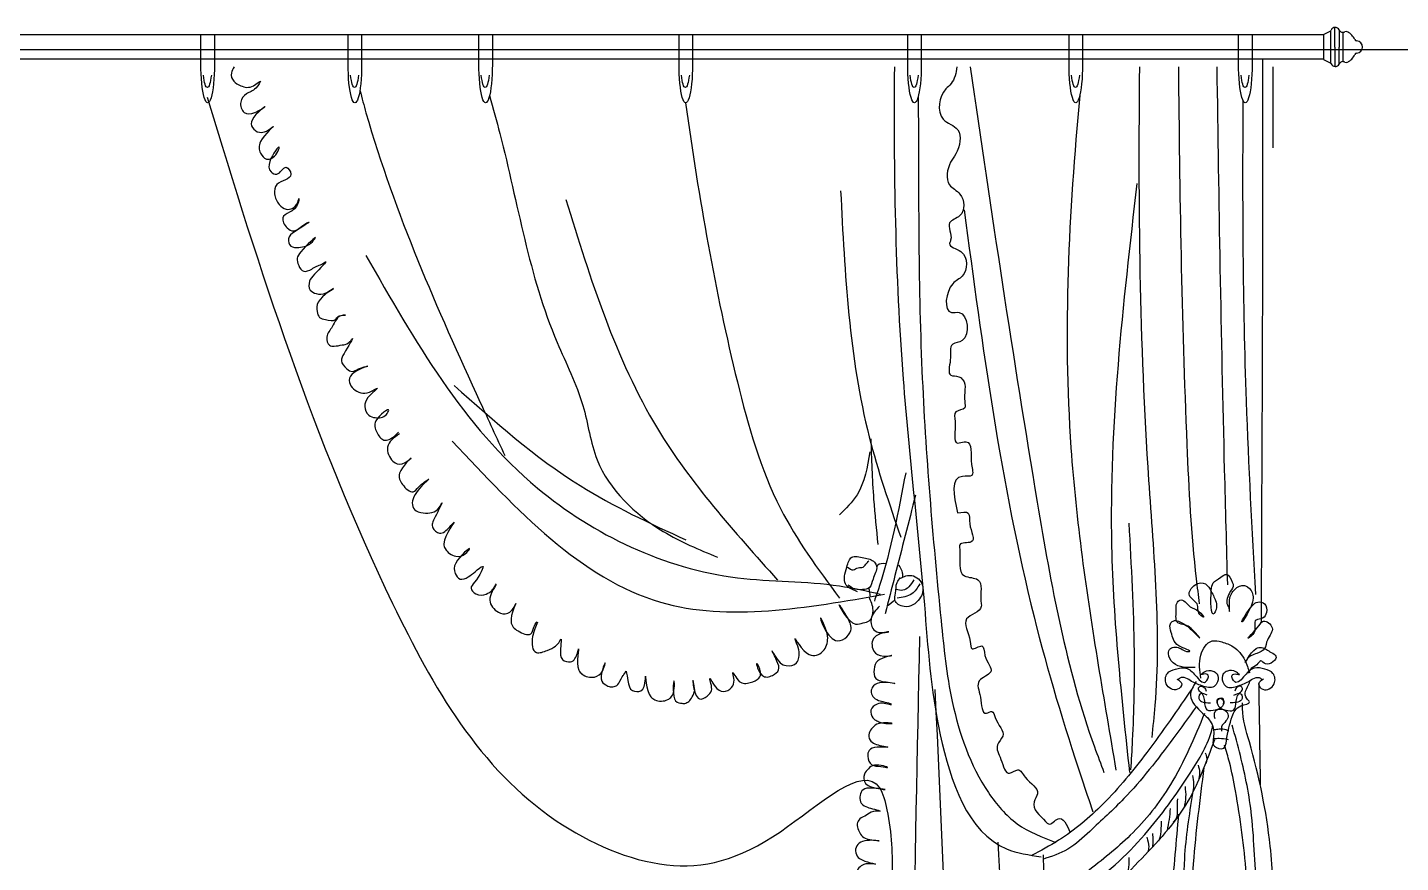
# Model space of a CAD drawing. Header units: inches. Extents: x 8.9 to 51.4, y 16 to 40.8.
# Drawn here: x 44.807 to 46.959, y 23.044 to 24.352 of the extents above; entities that cross this region are included whole.
import ezdxf

# ---------------------------------------------------------------- set-up
doc = ezdxf.new("R2010")
doc.units = ezdxf.units.IN
doc.header["$MEASUREMENT"] = 0
doc.layers.add('02', color=2, linetype='Continuous')
doc.layers.add('4', color=4, linetype='Continuous')

msp = doc.modelspace()

# ---------------------------------------------------------------- linework, layer by layer
at = {"layer": '02'}
for p, q in [((43.0038, 24.3413), (46.8378, 24.3413)), ((45.0785, 24.2934), (45.0785, 24.3413)), ((45.0997, 24.3413), (45.0997, 24.2944)), ((45.3092, 24.2934), (45.3092, 24.3413)), ((45.3304, 24.3413), (45.3304, 24.2944)), ((45.5141, 24.2934), (45.5141, 24.3413)), ((45.5353, 24.3413), (45.5353, 24.2944)), ((45.8278, 24.2934), (45.8278, 24.3413)), ((45.849, 24.3413), (45.849, 24.2944)), ((46.1863, 24.2934), (46.1863, 24.3413)), ((46.2075, 24.3413), (46.2075, 24.2944)), ((46.4391, 24.2934), (46.4391, 24.3413)), ((46.4603, 24.3413), (46.4603, 24.2944)), ((46.7048, 24.2934), (46.7048, 24.3413)), ((46.726, 24.3413), (46.726, 24.2944)), ((46.8378, 24.3413), (46.8483, 24.3465)), ((46.8378, 24.3413), (46.8378, 24.3028)), ((46.8497, 24.3472), (46.8497, 24.3479)), ((46.8497, 24.2965), (46.8497, 24.3472)), ((46.8555, 24.3218), (46.8555, 24.3524)), ((46.8624, 24.3487), (46.8624, 24.3218)), ((46.8682, 24.3448), (46.8682, 24.2989)), ((46.8555, 24.3218), (46.8555, 24.2913)), ((46.8624, 24.295), (46.8624, 24.3218)), ((46.8378, 24.3028), (43.0038, 24.3028)), ((46.8378, 24.3024), (46.8483, 24.2972)), ((46.7585, 24.2907), (46.7585, 24.164)), ((46.8497, 24.2965), (46.8497, 24.2957))]:
    msp.add_line(p, q, dxfattribs=at)
for centre, radius, start, end in [((46.8466, 24.3499), 0.0038, 296.5618, 336.4057), ((46.8563, 24.3457), 0.00679, 26.8494, 156.4057), ((46.8682, 24.3511), 0.00629, 202.0117, 301.8461), ((46.8735, 24.3425), 0.0038, 61.6313, 121.8461), ((46.8624, 24.3218), 0.0273, 25.5244, 61.6313), ((46.8904, 24.3352), 0.0038, 205.5244, 266.7197), ((46.8897, 24.3218), 0.00962, 273.2738, 86.7197), ((46.8682, 24.2926), 0.00629, 58.1474, 157.9818), ((46.8735, 24.3012), 0.0038, 238.1474, 298.3623), ((46.8624, 24.3218), 0.0273, 298.3623, 334.4691), ((46.8904, 24.3084), 0.0038, 93.2738, 154.4691), ((46.8466, 24.2938), 0.0038, 23.5878, 63.4317), ((46.8563, 24.298), 0.00679, 203.5878, 333.1441)]:
    msp.add_arc(centre, radius, start, end, dxfattribs=at)
at = {"layer": '02', "extrusion": (0, 0, -1)}
for centre, major_axis, ratio, start_param, end_param in [((45.0891, 24.2944), (0, 0.0601), 0.176397, 1.570796, 4.728041), ((45.0886, 24.2998), (0, 0.0415), 0.176643, 2.136708, 4.146478), ((45.3198, 24.2944), (0, 0.0601), 0.176397, 1.570796, 4.728041), ((45.3193, 24.2998), (0, 0.0415), 0.176643, 2.136708, 4.146478), ((45.5247, 24.2944), (0, 0.0601), 0.176397, 1.570796, 4.728041), ((45.5241, 24.2998), (0, 0.0415), 0.176643, 2.136708, 4.146478), ((45.8384, 24.2944), (0, 0.0601), 0.176397, 1.570796, 4.728041), ((45.8378, 24.2998), (0, 0.0415), 0.176643, 2.136708, 4.146478), ((46.1969, 24.2944), (0, 0.0601), 0.176397, 1.570796, 4.728041), ((46.1963, 24.2998), (0, 0.0415), 0.176643, 2.136708, 4.146478), ((46.4497, 24.2944), (0, 0.0601), 0.176397, 1.570796, 4.728041), ((46.4492, 24.2998), (0, 0.0415), 0.176643, 2.136708, 4.146478), ((46.7154, 24.2944), (0, 0.0601), 0.176397, 1.570796, 4.728041), ((46.7149, 24.2998), (0, 0.0415), 0.176643, 2.136708, 4.146478)]:
    msp.add_ellipse(centre, major_axis=major_axis, ratio=ratio, start_param=start_param, end_param=end_param, dxfattribs=at)
at = {"layer": '02'}
for points, knots in [([(46.7426, 24.3028), (46.7426, 24.2014), (46.7424, 23.9113), (46.741, 23.6213), (46.7401, 23.4207)], [2.086117, 2.086117, 2.086117, 2.086117, 4.015385, 8.348551, 8.348551, 8.348551, 8.348551]), ([(45.1308, 24.2907), (45.1286, 24.2875), (45.1241, 24.2788), (45.1288, 24.2675), (45.1429, 24.2595), (45.1576, 24.256), (45.1766, 24.2743), (45.1632, 24.2531), (45.1501, 24.2506), (45.1376, 24.2361), (45.1442, 24.2156), (45.163, 24.2172), (45.191, 24.2363), (45.1568, 24.2137), (45.157, 24.1944), (45.1695, 24.1867), (45.1813, 24.1889), (45.2025, 24.2059), (45.1675, 24.1767), (45.1694, 24.1569), (45.182, 24.1417), (45.1968, 24.1509), (45.2051, 24.1741), (45.1836, 24.1443), (45.1846, 24.127), (45.2011, 24.1182), (45.2102, 24.1416), (45.2271, 24.1139), (45.1952, 24.1126), (45.1924, 24.09), (45.1989, 24.0757), (45.214, 24.064), (45.2289, 24.0707), (45.2328, 24.0878), (45.2292, 24.0617), (45.2, 24.0629), (45.2108, 24.0381), (45.2272, 24.0306), (45.2356, 24.042), (45.2564, 24.0516), (45.2266, 24.0334), (45.2138, 24.024), (45.2177, 24.0072), (45.2317, 24.0074), (45.2425, 24.0093), (45.2513, 24.0138), (45.2658, 24.0323), (45.2373, 24.0051), (45.2279, 23.9913), (45.231, 23.9792), (45.239, 23.9672), (45.2514, 23.9731), (45.2597, 23.9787), (45.267, 23.9808), (45.2815, 23.9909), (45.257, 23.9667), (45.2475, 23.9562), (45.2472, 23.9403), (45.2607, 23.9338), (45.2731, 23.9341), (45.2976, 23.9512), (45.259, 23.9268), (45.2598, 23.9093), (45.2632, 23.8967), (45.2754, 23.8945), (45.2894, 23.8908), (45.2931, 23.9025), (45.3094, 23.9013), (45.2917, 23.9021), (45.287, 23.8838), (45.2735, 23.8705), (45.2772, 23.8537), (45.2893, 23.8526), (45.2989, 23.8551), (45.3094, 23.8561), (45.322, 23.8733), (45.3041, 23.8441), (45.296, 23.8296), (45.3051, 23.8183), (45.3163, 23.8111), (45.3256, 23.819), (45.3527, 23.8246), (45.3137, 23.8147), (45.3095, 23.7963), (45.3172, 23.7852), (45.3292, 23.7786), (45.3418, 23.7794), (45.3639, 23.7933), (45.3384, 23.7736), (45.3335, 23.7591), (45.3391, 23.744), (45.354, 23.7398), (45.367, 23.7411), (45.3784, 23.7607), (45.3468, 23.7374), (45.353, 23.719), (45.3642, 23.7011), (45.3803, 23.7099), (45.3861, 23.7163), (45.388, 23.7184)], [4.925588, 4.925588, 4.925588, 4.925588, 4.982347, 5.077959, 5.172709, 5.317278, 5.412028, 5.50675, 5.630711, 5.743711, 5.868307, 5.98659, 6.121877, 6.32625, 6.418178, 6.512928, 6.59287, 6.68762, 6.911331, 7.042657, 7.135554, 7.270841, 7.341569, 7.531014, 7.649936, 7.720703, 7.852093, 7.946816, 8.143901, 8.252199, 8.381557, 8.476307, 8.629544, 8.671076, 8.726394, 8.962434, 9.086374, 9.166556, 9.308959, 9.363571, 9.550974, 9.660471, 9.74542, 9.836451, 9.919484, 9.985116, 10.060152, 10.284685, 10.368466, 10.45144, 10.537957, 10.630788, 10.696421, 10.758423, 10.805891, 10.99041, 11.089748, 11.18772, 11.264517, 11.378799, 11.473735, 11.704242, 11.808908, 11.881362, 11.950923, 12.064915, 12.122468, 12.196198, 12.223286, 12.401933, 12.533482, 12.630629, 12.682878, 12.774459, 12.84786, 12.912062, 13.100066, 13.18756, 13.298341, 13.367071, 13.445102, 13.552079, 13.753596, 13.847997, 13.933312, 14.026453, 14.126394, 14.227541, 14.381037, 14.486873, 14.596135, 14.673437, 14.805174, 14.857905, 15.044383, 15.171286, 15.292967, 15.418982, 15.482939, 15.482939, 15.482939, 15.482939]), ([(46.1654, 24.2907), (46.164, 24.1281), (46.1683, 23.8468), (46.2111, 23.4937), (46.2258, 23.2511), (46.2875, 23.0691), (46.3766, 23.0557), (46.3954, 23.0529)], [2939.242907, 2939.242907, 2939.242907, 2939.242907, 7773.046727, 11284.137095, 13314.332295, 15360.252589, 15909.32511, 15909.32511, 15909.32511, 15909.32511]), ([(46.2631, 24.2907), (46.263, 24.2817), (46.2574, 24.2651), (46.2364, 24.2505), (46.229, 24.2063), (46.2746, 24.1955), (46.2665, 24.1589), (46.2489, 24.1374), (46.2439, 24.1054), (46.2747, 24.0927), (46.2775, 24.0562), (46.2426, 24.0482), (46.2578, 24.0262), (46.2483, 24.0084), (46.283, 24.0036), (46.2795, 23.9622), (46.2474, 23.9513), (46.2408, 23.9001), (46.2801, 23.9117), (46.2858, 23.8591), (46.2497, 23.8583), (46.2561, 23.8324), (46.2465, 23.8046), (46.2654, 23.8071), (46.2805, 23.7946), (46.2726, 23.7758), (46.2786, 23.7529), (46.2568, 23.7532), (46.264, 23.7288), (46.2547, 23.6959), (46.2722, 23.7032), (46.2889, 23.7033), (46.2822, 23.6753), (46.2918, 23.6471), (46.2508, 23.6539), (46.2583, 23.6194), (46.2644, 23.5918)], [2.676291, 2.676291, 2.676291, 2.676291, 2.836146, 2.920329, 3.263767, 3.466201, 3.739429, 3.848873, 4.104306, 4.260415, 4.503985, 4.645637, 4.843154, 4.879835, 5.037672, 5.314994, 5.453091, 5.776768, 5.863063, 6.181272, 6.297438, 6.478369, 6.64814, 6.74028, 6.796867, 7.045193, 7.113909, 7.222544, 7.333143, 7.577646, 7.649486, 7.667139, 7.930713, 8.054607, 8.157448, 8.573558, 8.573558, 8.573558, 8.573558]), ([(46.2842, 24.2907), (46.3173, 24.0635), (46.3703, 23.7065), (46.4369, 23.3343), (46.4889, 23.1984), (46.4939, 23.1852)], [0.979172, 0.979172, 0.979172, 0.979172, 5.94614, 8.780512, 9.086777, 9.086777, 9.086777, 9.086777]), ([(46.5494, 24.2907), (46.5473, 24.0751), (46.5502, 23.7414), (46.5851, 23.3904), (46.5705, 23.2565), (46.5687, 23.2399)], [2.079695, 2.079695, 2.079695, 2.079695, 6.738728, 9.28454, 9.644754, 9.644754, 9.644754, 9.644754]), ([(46.6106, 24.2907), (46.6122, 24.0934), (46.6166, 23.8258), (46.631, 23.5452), (46.6416, 23.4625), (46.6433, 23.4495)], [2940.696931, 2940.696931, 2940.696931, 2940.696931, 8797.111194, 10880.326013, 11269.973114, 11269.973114, 11269.973114, 11269.973114]), ([(46.6707, 24.2907), (46.6737, 24.0803), (46.6781, 23.8097), (46.6857, 23.5391), (46.6873, 23.4788)], [1.541985, 1.541985, 1.541985, 1.541985, 6.085403, 7.387185, 7.387185, 7.387185, 7.387185]), ([(45.0885, 24.2431), (45.1707, 23.9705), (45.2986, 23.5713), (45.5465, 23.1351), (45.8117, 23.0202), (45.9707, 23.0597), (46.1315, 23.2148), (46.1608, 23.1008), (46.1649, 22.9985), (46.1073, 22.5499), (46.0888, 22.1286), (46.0643, 21.7631), (46.0632, 21.7472)], [0.43968, 0.43968, 0.43968, 0.43968, 6.467487, 9.535242, 10.873859, 12.211254, 13.435318, 13.697187, 14.459864, 15.74564, 23.312215, 23.65594, 23.65594, 23.65594, 23.65594]), ([(45.3277, 24.254), (45.3308, 24.2414), (45.3787, 24.0692), (45.4606, 23.8851), (45.5418, 23.7096), (45.5547, 23.6819)], [4890.440153, 4890.440153, 4890.440153, 4890.440153, 5229.41462, 10055.169563, 10960.501509, 10960.501509, 10960.501509, 10960.501509]), ([(45.531, 24.246), (45.5366, 24.2248), (45.5724, 24.0965), (45.5978, 23.9273), (45.681, 23.768), (45.6949, 23.6504), (45.7835, 23.5656), (45.8592, 23.5344), (45.8881, 23.5225)], [3645.263455, 3645.263455, 3645.263455, 3645.263455, 4237.45891, 7595.130461, 8649.632385, 9521.179416, 11028.586159, 11961.748953, 11961.748953, 11961.748953, 11961.748953]), ([(45.8382, 24.2343), (45.8592, 24.0826), (45.8963, 23.8705), (45.9705, 23.6058), (46.0457, 23.5037), (46.0792, 23.4582)], [2.22372, 2.22372, 2.22372, 2.22372, 5.362848, 6.870635, 8.080859, 8.080859, 8.080859, 8.080859]), ([(46.2028, 24.2447), (46.2034, 24.1012), (46.2017, 23.8269), (46.2292, 23.5109), (46.2524, 23.2873), (46.2914, 23.1752), (46.3549, 23.0997), (46.3972, 23.0835), (46.4185, 23.0753)], [2.415857, 2.415857, 2.415857, 2.415857, 5.513522, 8.336301, 9.259926, 10.365633, 10.843941, 11.328965, 11.328965, 11.328965, 11.328965]), ([(46.456, 24.2459), (46.4386, 24.0615), (46.4235, 23.7632), (46.4745, 23.4109), (46.5033, 23.2434), (46.5127, 23.1885)], [2.300876, 2.300876, 2.300876, 2.300876, 6.285948, 8.753836, 9.957509, 9.957509, 9.957509, 9.957509]), ([(46.7117, 24.2382), (46.7105, 24.0755), (46.7118, 23.8202), (46.7258, 23.5651), (46.7313, 23.4641)], [2.50693, 2.50693, 2.50693, 2.50693, 5.838294, 8.021416, 8.021416, 8.021416, 8.021416]), ([(46.5455, 24.1082), (46.5236, 23.9187), (46.488, 23.6109), (46.5211, 23.3034), (46.5338, 23.1852)], [0, 0, 0, 0, 4.101324, 6.661576, 6.661576, 6.661576, 6.661576]), ([(45.6502, 24.0831), (45.6891, 23.9582), (45.7584, 23.7354), (45.914, 23.5626), (45.9823, 23.4866)], [0, 0, 0, 0, 2.781689, 4.965285, 4.965285, 4.965285, 4.965285]), ([(46.0811, 24.0965), (46.0877, 23.9662), (46.097, 23.7806), (46.1574, 23.6058), (46.1753, 23.5538)], [0, 0, 0, 0, 2.79488, 3.979274, 3.979274, 3.979274, 3.979274]), ([(46.2747, 24.0666), (46.3033, 23.8524), (46.3437, 23.5505), (46.4363, 23.2414), (46.4707, 23.1406), (46.4766, 23.1234)], [0, 0, 0, 0, 4.655183, 6.560679, 6.954668, 6.954668, 6.954668, 6.954668]), ([(45.3372, 23.9951), (45.4134, 23.8615), (45.5475, 23.6265), (45.8571, 23.4798), (46.0484, 23.486), (46.1219, 23.4694), (46.1432, 23.4646)], [0, 0, 0, 0, 3.258415, 5.731218, 6.885988, 7.355532, 7.355532, 7.355532, 7.355532]), ([(45.4752, 23.7915), (45.5384, 23.7352), (45.6485, 23.6372), (45.7819, 23.5756), (45.8387, 23.5494)], [0, 0, 0, 0, 1.815763, 3.159236, 3.159236, 3.159236, 3.159236]), ([(45.3897, 23.7159), (45.3811, 23.7097), (45.3654, 23.6984), (45.3757, 23.6726), (45.3939, 23.6646), (45.4188, 23.6877), (45.3834, 23.6559), (45.3931, 23.6362), (45.4097, 23.6194), (45.4206, 23.6349), (45.448, 23.6533), (45.4087, 23.6234), (45.4083, 23.596), (45.4302, 23.5902), (45.4483, 23.5916), (45.4602, 23.6152), (45.4451, 23.5846), (45.4379, 23.5696), (45.4545, 23.5556), (45.4658, 23.5666), (45.4838, 23.5876), (45.4555, 23.5518), (45.4621, 23.5317), (45.4762, 23.5216), (45.4914, 23.5247), (45.507, 23.5442), (45.4746, 23.5163), (45.4747, 23.4986), (45.4841, 23.4848), (45.4985, 23.4916), (45.5073, 23.4986), (45.528, 23.5167), (45.5114, 23.4864), (45.4986, 23.4739), (45.5108, 23.462), (45.5243, 23.4628), (45.5345, 23.4694), (45.5408, 23.479), (45.5383, 23.4772), (45.5419, 23.4805)], [0, 0, 0, 0, 278.356197, 511.266998, 661.325972, 824.10806, 1117.505774, 1297.548941, 1498.494866, 1613.590479, 1809.597863, 2145.133708, 2398.482665, 2571.125997, 2855.432705, 2928.208936, 3165.416399, 3337.980789, 3466.618464, 3653.998246, 3746.783712, 4112.451938, 4189.613237, 4390.559241, 4544.999818, 4637.78514, 4937.902887, 5100.585725, 5215.628712, 5344.329194, 5482.929118, 5621.529203, 5895.031828, 6004.196175, 6119.239071, 6282.02116, 6388.145536, 6460.921768, 6582.058019, 6582.058019, 6582.058019, 6582.058019]), ([(45.4724, 23.7043), (45.5735, 23.5961), (45.7606, 23.3959), (46.0273, 23.4427), (46.1499, 23.4642)], [0, 0, 0, 0, 2.969861, 5.498452, 5.498452, 5.498452, 5.498452]), ([(46.1284, 23.708), (46.1295, 23.6763), (46.1313, 23.621), (46.137, 23.5659), (46.1395, 23.5424)], [0, 0, 0, 0, 0.684051, 1.194794, 1.194794, 1.194794, 1.194794]), ([(46.1267, 23.6876), (46.1229, 23.6637), (46.1167, 23.6253), (46.0894, 23.5986), (46.0792, 23.5886)], [0, 0, 0, 0, 0.5051227, 0.8082245, 0.8082245, 0.8082245, 0.8082245]), ([(46.1831, 23.6547), (46.1717, 23.5947), (46.1588, 23.5267), (46.1366, 23.4613), (46.134, 23.4537)], [0, 0, 0, 0, 1.315454, 1.490095, 1.490095, 1.490095, 1.490095]), ([(46.1985, 23.6194), (46.1877, 23.5774), (46.1719, 23.5155), (46.156, 23.4537), (46.1509, 23.4337)], [0, 0, 0, 0, 0.934916, 1.379604, 1.379604, 1.379604, 1.379604]), ([(46.2644, 23.5918), (46.2714, 23.5929), (46.2854, 23.5952), (46.2803, 23.5703), (46.2983, 23.5409), (46.2657, 23.547), (46.2704, 23.5217), (46.2612, 23.4889), (46.3071, 23.4916), (46.2987, 23.4619), (46.3043, 23.4374), (46.2645, 23.4277), (46.2856, 23.4016), (46.2844, 23.3726), (46.3066, 23.3903), (46.3049, 23.3617), (46.3273, 23.342), (46.2899, 23.3299), (46.3027, 23.3056), (46.3016, 23.2711), (46.3202, 23.2838), (46.3243, 23.2615), (46.3434, 23.2466), (46.3214, 23.2261), (46.3338, 23.2072), (46.3404, 23.1756), (46.3609, 23.1947), (46.3719, 23.1703), (46.3972, 23.1582), (46.3765, 23.1316), (46.3951, 23.1161), (46.4095, 23.1004), (46.4266, 23.1229), (46.4355, 23.1035), (46.441, 23.0912)], [0, 0, 0, 0, 0.121703, 0.241484, 0.447118, 0.580668, 0.62922, 0.936103, 1.093306, 1.339606, 1.395971, 1.614044, 1.870088, 1.956287, 2.070281, 2.182963, 2.378317, 2.543623, 2.728291, 2.921781, 2.984801, 3.061002, 3.288471, 3.402846, 3.57092, 3.755971, 3.855605, 3.975051, 4.206415, 4.308287, 4.565647, 4.606051, 4.728144, 4.933513, 4.933513, 4.933513, 4.933513]), ([(46.5328, 23.5759), (46.5365, 23.5087), (46.5428, 23.3953), (46.5404, 23.2662), (46.5365, 23.2045), (46.5355, 23.1891)], [0, 0, 0, 0, 1.452148, 2.452322, 2.786227, 2.786227, 2.786227, 2.786227]), ([(46.1075, 23.4682), (46.0996, 23.4715), (46.0824, 23.4787), (46.09, 23.5034), (46.0964, 23.5271), (46.1175, 23.5207), (46.1327, 23.5187), (46.1403, 23.5036), (46.1311, 23.491), (46.1291, 23.4734), (46.1136, 23.4709), (46.1011, 23.4713), (46.0952, 23.4772), (46.0931, 23.4793)], [0, 0, 0, 0, 0.161373, 0.353204, 0.477901, 0.613649, 0.742418, 0.795859, 0.944672, 1.048233, 1.131452, 1.244183, 1.306422, 1.306422, 1.306422, 1.306422]), ([(46.092, 23.5069), (46.095, 23.5046), (46.1005, 23.5001), (46.1081, 23.5072), (46.1165, 23.5054), (46.121, 23.5117), (46.1238, 23.5151), (46.1252, 23.5169)], [0, 0, 0, 0, 0.0712876, 0.131989, 0.1883547, 0.2334306, 0.2844489, 0.2844489, 0.2844489, 0.2844489]), ([(46.1521, 23.5122), (46.1471, 23.5124), (46.1408, 23.5128), (46.138, 23.5084), (46.1375, 23.5075)], [0, 0, 0, 0, 130.51595, 160.610671, 160.610671, 160.610671, 160.610671]), ([(46.1718, 23.51), (46.1744, 23.5061), (46.1784, 23.5002), (46.1781, 23.4933), (46.1779, 23.491)], [0, 0, 0, 0, 134.870761, 203.126933, 203.126933, 203.126933, 203.126933]), ([(46.1739, 23.4892), (46.1803, 23.492), (46.194, 23.4981), (46.2138, 23.4793), (46.2065, 23.4536), (46.1847, 23.4399), (46.1632, 23.4521), (46.1687, 23.4679), (46.1669, 23.481), (46.1729, 23.4879), (46.1751, 23.4903)], [0, 0, 0, 0, 0.139209, 0.302711, 0.457375, 0.653416, 0.779424, 0.859476, 0.980015, 1.048553, 1.048553, 1.048553, 1.048553]), ([(46.1961, 23.487), (46.1909, 23.4792), (46.1837, 23.4682), (46.1719, 23.4708), (46.1684, 23.4715)], [0, 0, 0, 0, 0.1747645, 0.2469482, 0.2469482, 0.2469482, 0.2469482]), ([(46.205, 23.4804), (46.2014, 23.4745), (46.1935, 23.4613), (46.178, 23.4593), (46.1695, 23.4582)], [0, 0, 0, 0, 0.1418603, 0.3159487, 0.3159487, 0.3159487, 0.3159487]), ([(46.6367, 23.3493), (46.624, 23.3492), (46.6054, 23.349), (46.593, 23.3685), (46.5981, 23.3832), (46.6138, 23.3812), (46.6206, 23.3743), (46.6348, 23.3747), (46.602, 23.3838), (46.6017, 23.4004), (46.5951, 23.4161), (46.6051, 23.4261), (46.6218, 23.4165), (46.6314, 23.4087), (46.6506, 23.3884), (46.6318, 23.4109), (46.6216, 23.417), (46.605, 23.4178), (46.6078, 23.4364), (46.6058, 23.4486), (46.6163, 23.4601), (46.6284, 23.4417), (46.6404, 23.4414), (46.6544, 23.4248), (46.6387, 23.4354), (46.6445, 23.451), (46.6215, 23.4609), (46.6347, 23.4816), (46.6545, 23.4836), (46.6625, 23.4672), (46.67, 23.4544), (46.671, 23.4422), (46.6609, 23.4226), (46.6609, 23.4641), (46.6636, 23.4837), (46.6754, 23.4892), (46.688, 23.4994), (46.6935, 23.4864), (46.6978, 23.4769), (46.6893, 23.4659), (46.6841, 23.4523), (46.6898, 23.4439), (46.6907, 23.4325), (46.6901, 23.4541), (46.6917, 23.4657), (46.7048, 23.478), (46.7185, 23.4783), (46.7265, 23.4689), (46.7303, 23.4484), (46.6978, 23.4013), (46.7214, 23.4429), (46.7344, 23.4538), (46.7484, 23.4503), (46.7501, 23.4364), (46.744, 23.4249), (46.7257, 23.426), (46.7353, 23.4056), (46.711, 23.3886), (46.7351, 23.4109), (46.7441, 23.4269), (46.7648, 23.4101), (46.7483, 23.3954), (46.7479, 23.3776), (46.7317, 23.3706), (46.7197, 23.3671), (46.7118, 23.3496), (46.7287, 23.3865), (46.7469, 23.3791), (46.7557, 23.373), (46.7704, 23.3661), (46.7495, 23.3485), (46.7394, 23.3632), (46.7336, 23.3515), (46.7242, 23.3495), (46.7215, 23.3432), (46.7202, 23.3404)], [0, 0, 0, 0, 0.25265, 0.372592, 0.430361, 0.54844, 0.620438, 0.652641, 0.78712, 0.960108, 1.057239, 1.102764, 1.22515, 1.377668, 1.468718, 1.613075, 1.699602, 1.777746, 1.908239, 2.00537, 2.050896, 2.190825, 2.301323, 2.385124, 2.438781, 2.561086, 2.690291, 2.824714, 2.943279, 3.050571, 3.180194, 3.266004, 3.313981, 3.573418, 3.661873, 3.769188, 3.841186, 3.948478, 3.9824, 4.064098, 4.21768, 4.241669, 4.296364, 4.360721, 4.514303, 4.63666, 4.690332, 4.796557, 4.861804, 5.159295, 5.376534, 5.453923, 5.532066, 5.630961, 5.708327, 5.786471, 5.927555, 6.018606, 6.201325, 6.277201, 6.399557, 6.548971, 6.650737, 6.751984, 6.891914, 6.915902, 7.106933, 7.225498, 7.288078, 7.356791, 7.502757, 7.565337, 7.626037, 7.703426, 7.765983, 7.765983, 7.765983, 7.765983]), ([(45.5408, 23.4785), (45.5353, 23.4695), (45.525, 23.453), (45.5443, 23.4332), (45.5643, 23.4327), (45.5785, 23.4635), (45.5578, 23.4207), (45.5744, 23.4062), (45.5961, 23.3969), (45.5993, 23.4111), (45.6033, 23.4189), (45.6049, 23.4216)], [0, 0, 0, 0, 278.356197, 511.266998, 661.325972, 824.10806, 1117.505774, 1297.548941, 1498.494866, 1613.590479, 1691.984387, 1691.984387, 1691.984387, 1691.984387]), ([(45.8495, 23.3295), (45.85, 23.3225), (45.8509, 23.3124), (45.8596, 23.2971), (45.872, 23.304), (45.8803, 23.313), (45.8783, 23.3225), (45.8738, 23.3396), (45.8853, 23.3136), (45.9009, 23.3101), (45.9134, 23.32), (45.9148, 23.3307), (45.9096, 23.3487), (45.9218, 23.3217), (45.9386, 23.3257), (45.9534, 23.3303), (45.9577, 23.3433), (45.9451, 23.3663), (45.9553, 23.3314), (45.9738, 23.3355), (45.9868, 23.3455), (45.9816, 23.3597), (45.9682, 23.3866), (45.9829, 23.3567), (45.9972, 23.3513), (46.0124, 23.3532), (46.0162, 23.3666), (46.0168, 23.3783), (46.0026, 23.4092), (46.0273, 23.361), (46.0561, 23.3725), (46.0626, 23.3941), (46.0584, 23.4102), (46.042, 23.4447), (46.0661, 23.3741), (46.1026, 23.4057), (46.0931, 23.4269), (46.0685, 23.4649), (46.0959, 23.4119), (46.1157, 23.4195), (46.1295, 23.422), (46.1342, 23.4413), (46.1289, 23.4531), (46.126, 23.4595)], [0, 0, 0, 0, 0.156985, 0.227209, 0.318805, 0.39768, 0.477961, 0.534731, 0.67148, 0.774766, 0.875802, 0.96288, 1.025674, 1.148853, 1.272706, 1.382918, 1.453125, 1.560671, 1.709487, 1.826565, 1.918137, 2.018373, 2.14784, 2.31183, 2.386276, 2.507333, 2.573656, 2.659858, 2.790339, 3.030238, 3.188655, 3.346493, 3.460031, 3.589499, 3.891839, 4.096905, 4.249234, 4.418345, 4.702273, 4.789415, 4.861533, 4.986219, 5.14016, 5.14016, 5.14016, 5.14016]), ([(46.1253, 23.4741), (46.1255, 23.4722), (46.1262, 23.4675), (46.127, 23.463), (46.1275, 23.4603)], [520.049924, 520.049924, 520.049924, 520.049924, 574.827838, 656.263024, 656.263024, 656.263024, 656.263024]), ([(46.1423, 23.4456), (46.1362, 23.4395), (46.1265, 23.4297), (46.1294, 23.4105), (46.1407, 23.4024), (46.1674, 23.4069), (46.1303, 23.4024), (46.1286, 23.3794), (46.1409, 23.3649), (46.1739, 23.3703), (46.1368, 23.3639), (46.133, 23.3473), (46.1331, 23.3326), (46.1451, 23.3274), (46.1539, 23.3271), (46.1759, 23.3222), (46.1423, 23.3295), (46.1309, 23.3204), (46.1277, 23.3098), (46.1331, 23.301), (46.142, 23.2971), (46.1518, 23.2954), (46.1577, 23.2935), (46.1611, 23.2924)], [0, 0, 0, 0, 0.174781, 0.283153, 0.363857, 0.475515, 0.622776, 0.773257, 0.886443, 1.017396, 1.183138, 1.289442, 1.393049, 1.45381, 1.542314, 1.616505, 1.788186, 1.886756, 1.943853, 2.007048, 2.089413, 2.146549, 2.222433, 2.222433, 2.222433, 2.222433]), ([(45.6062, 23.4206), (45.6034, 23.4144), (45.5948, 23.3931), (45.599, 23.3682), (45.6258, 23.3776), (45.6395, 23.3845), (45.6424, 23.3946)], [1979.746584, 1979.746584, 1979.746584, 1979.746584, 2145.133708, 2398.482665, 2571.125997, 2845.125135, 2845.125135, 2845.125135, 2845.125135]), ([(45.6432, 23.3941), (45.6429, 23.3894), (45.6419, 23.3739), (45.6411, 23.3616), (45.6618, 23.355), (45.6681, 23.3695), (45.6729, 23.3889), (45.6642, 23.3519), (45.6779, 23.3358), (45.6949, 23.3318), (45.7077, 23.3405), (45.7165, 23.3687), (45.6996, 23.3306), (45.7125, 23.3224), (45.7198, 23.3187), (45.7289, 23.3198), (45.7324, 23.3225), (45.7397, 23.3373), (45.7414, 23.3377), (45.745, 23.3444)], [3067.291868, 3067.291868, 3067.291868, 3067.291868, 3165.416399, 3337.980789, 3466.618464, 3653.998246, 3746.783712, 4112.451938, 4189.613237, 4390.559241, 4544.999818, 4637.78514, 4937.902887, 5100.585725, 5215.628712, 5344.329194, 5482.929118, 5621.529203, 5675.154331, 5675.154331, 5675.154331, 5675.154331]), ([(46.2048, 23.3982), (46.197, 23.0346), (46.1867, 22.5484), (46.2063, 22.0625), (46.2112, 21.9399)], [0, 0, 0, 0, 7.849537, 10.498599, 10.498599, 10.498599, 10.498599]), ([(46.6456, 23.3329), (46.6439, 23.3446), (46.6407, 23.3657), (46.658, 23.3944), (46.6803, 23.3894), (46.6997, 23.3825), (46.7152, 23.3636), (46.7199, 23.348), (46.722, 23.3412)], [0, 0, 0, 0, 0.25743, 0.463537, 0.571416, 0.710948, 0.911726, 1.063771, 1.063771, 1.063771, 1.063771]), ([(45.745, 23.344), (45.7458, 23.3394), (45.7486, 23.3242), (45.7509, 23.312), (45.7726, 23.3107), (45.7752, 23.3263), (45.775, 23.3463), (45.7757, 23.3083), (45.793, 23.296), (45.8103, 23.2963), (45.8206, 23.3079), (45.8207, 23.3438), (45.8153, 23.2964), (45.8296, 23.2938), (45.8372, 23.2927), (45.8437, 23.296), (45.8486, 23.3029), (45.8524, 23.3125), (45.8526, 23.3153), (45.8501, 23.3291)], [3067.291868, 3067.291868, 3067.291868, 3067.291868, 3165.416399, 3337.980789, 3466.618464, 3653.998246, 3746.783712, 4112.451938, 4189.613237, 4390.559241, 4544.999818, 4637.78514, 4937.902887, 5100.585725, 5215.628712, 5344.329194, 5482.929118, 5621.529203, 5672.26178, 5672.26178, 5672.26178, 5672.26178]), ([(46.6083, 23.3311), (46.6119, 23.3289), (46.6192, 23.3244), (46.6068, 23.31), (46.5879, 23.3213), (46.5906, 23.3418), (46.6065, 23.3475), (46.6242, 23.3511), (46.6365, 23.3386), (46.6517, 23.3193), (46.6603, 23.3381), (46.6517, 23.3402), (46.6433, 23.3371), (46.6545, 23.3454), (46.6625, 23.3457), (46.6734, 23.3392), (46.6734, 23.3277), (46.665, 23.3157), (46.6462, 23.3207), (46.6319, 23.3268), (46.6219, 23.3339), (46.6146, 23.3342), (46.6119, 23.3321), (46.6104, 23.3309)], [0, 0, 0, 0, 0.07614, 0.152743, 0.291918, 0.412113, 0.513832, 0.634117, 0.770544, 0.904998, 0.985521, 1.034394, 1.068626, 1.111601, 1.213194, 1.270931, 1.358399, 1.425502, 1.559941, 1.707162, 1.782211, 1.815778, 1.854917, 1.854917, 1.854917, 1.854917]), ([(46.6382, 23.3275), (46.6338, 23.3202), (46.623, 23.3025), (46.6439, 23.2817), (46.6617, 23.2664), (46.6689, 23.2474), (46.6608, 23.225), (46.684, 23.2192), (46.6867, 23.2458), (46.6923, 23.2671), (46.702, 23.2906), (46.7266, 23.293), (46.7154, 23.302), (46.7143, 23.3138), (46.7214, 23.3222), (46.7227, 23.3284), (46.723, 23.3298)], [0, 0, 0, 0, 0.167691, 0.40959, 0.515058, 0.68718, 0.821576, 0.928392, 1.015658, 1.299544, 1.453278, 1.560083, 1.607832, 1.691183, 1.797935, 1.828674, 1.828674, 1.828674, 1.828674]), ([(46.7437, 23.3311), (46.7401, 23.3289), (46.7328, 23.3244), (46.7452, 23.31), (46.7641, 23.3213), (46.7614, 23.3418), (46.7455, 23.3475), (46.7278, 23.3511), (46.7155, 23.3386), (46.7003, 23.3193), (46.6917, 23.3381), (46.7003, 23.3402), (46.7087, 23.3371), (46.6975, 23.3454), (46.6895, 23.3457), (46.6786, 23.3392), (46.6785, 23.3277), (46.687, 23.3157), (46.7058, 23.3207), (46.7201, 23.3268), (46.7301, 23.3339), (46.7374, 23.3342), (46.7401, 23.3321), (46.7416, 23.3309)], [0, 0, 0, 0, 0.07614, 0.152743, 0.291918, 0.412113, 0.513832, 0.634117, 0.770544, 0.904998, 0.985521, 1.034394, 1.068626, 1.111601, 1.213194, 1.270931, 1.358399, 1.425502, 1.559941, 1.707162, 1.782211, 1.815778, 1.854917, 1.854917, 1.854917, 1.854917]), ([(46.229, 23.3153), (46.2459, 22.9313), (46.2664, 22.4652), (46.3232, 22.0024), (46.3332, 21.9208)], [0, 0, 0, 0, 8.293962, 10.067616, 10.067616, 10.067616, 10.067616]), ([(46.6325, 23.3173), (46.6092, 23.2833), (46.5658, 23.2202), (46.4985, 23.1374), (46.4355, 23.084), (46.3946, 23.0625), (46.3803, 23.0549)], [0, 0, 0, 0, 0.888336, 1.653935, 2.300093, 2.650325, 2.650325, 2.650325, 2.650325]), ([(46.6717, 23.2926), (46.6714, 23.2963), (46.6708, 23.3037), (46.684, 23.2991), (46.6797, 23.2863), (46.6692, 23.2824), (46.6527, 23.2797), (46.6523, 23.2954), (46.6504, 23.3044), (46.6468, 23.3106), (46.6402, 23.3139), (46.6439, 23.3217), (46.652, 23.3191), (46.6533, 23.3147), (46.6539, 23.3126)], [0, 0, 0, 0, 0.0624407, 0.1225553, 0.1900638, 0.2843385, 0.3716573, 0.4788336, 0.5423218, 0.5793413, 0.6339185, 0.6683535, 0.7207332, 0.7666466, 0.7666466, 0.7666466, 0.7666466]), ([(46.6555, 23.3061), (46.651, 23.3081), (46.6431, 23.3115), (46.6416, 23.2971), (46.652, 23.2945), (46.658, 23.2942), (46.6611, 23.2941)], [0, 0, 0, 0, 0.0814887, 0.1450862, 0.2094997, 0.2788855, 0.2788855, 0.2788855, 0.2788855]), ([(46.6813, 23.2926), (46.6816, 23.2963), (46.6822, 23.3037), (46.669, 23.2991), (46.6733, 23.2863), (46.6838, 23.2824), (46.7003, 23.2797), (46.7007, 23.2954), (46.7026, 23.3044), (46.7062, 23.3106), (46.7128, 23.3139), (46.7091, 23.3217), (46.701, 23.3191), (46.6997, 23.3147), (46.6991, 23.3126)], [0, 0, 0, 0, 0.0624407, 0.1225553, 0.1900638, 0.2843385, 0.3716573, 0.4788336, 0.5423218, 0.5793413, 0.6339185, 0.6683535, 0.7207332, 0.7666466, 0.7666466, 0.7666466, 0.7666466]), ([(46.6975, 23.3061), (46.702, 23.3081), (46.7099, 23.3115), (46.7114, 23.2971), (46.701, 23.2945), (46.695, 23.2942), (46.6919, 23.2941)], [0, 0, 0, 0, 0.0814887, 0.1450862, 0.2094997, 0.2788855, 0.2788855, 0.2788855, 0.2788855]), ([(46.1606, 23.2906), (46.153, 23.2928), (46.1408, 23.2962), (46.1261, 23.2837), (46.1297, 23.2716), (46.1364, 23.2664), (46.1446, 23.263), (46.1521, 23.2616), (46.1691, 23.2616), (46.1403, 23.2646), (46.1316, 23.2561), (46.1242, 23.2469), (46.1255, 23.2354), (46.1353, 23.2288), (46.1439, 23.2273), (46.163, 23.2233), (46.1374, 23.226), (46.1253, 23.222), (46.1221, 23.2086), (46.1291, 23.1945), (46.1416, 23.1952), (46.1638, 23.1906), (46.1346, 23.2004), (46.1248, 23.1911), (46.1166, 23.182), (46.1173, 23.1673), (46.1314, 23.1615), (46.1403, 23.1597), (46.1592, 23.157), (46.1277, 23.1626), (46.1136, 23.1582), (46.1106, 23.1466), (46.1124, 23.1356), (46.1235, 23.1296), (46.1318, 23.1283), (46.1485, 23.1234), (46.1294, 23.1254), (46.1226, 23.1173), (46.111, 23.1141), (46.1059, 23.104), (46.109, 23.0947), (46.1128, 23.0855), (46.1225, 23.0802), (46.131, 23.0794), (46.1496, 23.0766), (46.1172, 23.0816), (46.1025, 23.0697), (46.1056, 23.0533), (46.115, 23.0477), (46.1233, 23.0444), (46.144, 23.04), (46.1204, 23.0435), (46.1115, 23.0378), (46.1054, 23.0303), (46.1042, 23.0213), (46.1065, 23.0122), (46.1152, 23.0084), (46.121, 23.0019), (46.1418, 23.0032), (46.1137, 23.0015), (46.1049, 22.9928), (46.0984, 22.9818), (46.1012, 22.9725), (46.1036, 22.964), (46.1123, 22.9616), (46.1192, 22.9622), (46.1357, 22.9585), (46.1069, 22.9621), (46.1022, 22.9501), (46.0965, 22.9405), (46.1008, 22.9312), (46.1086, 22.9262), (46.1162, 22.925), (46.1218, 22.9237), (46.1241, 22.9232)], [0, 0, 0, 0, 0.160526, 0.258646, 0.346637, 0.388323, 0.4409, 0.533064, 0.575776, 0.71993, 0.80877, 0.878345, 0.959079, 1.027432, 1.110312, 1.181541, 1.304339, 1.402485, 1.468478, 1.575859, 1.679521, 1.755025, 1.905033, 1.985746, 2.057645, 2.163867, 2.237327, 2.356643, 2.394039, 2.569287, 2.659653, 2.731538, 2.802048, 2.885651, 2.96775, 3.034643, 3.10993, 3.199744, 3.285458, 3.348075, 3.419459, 3.48837, 3.55964, 3.63566, 3.701703, 3.837213, 4.000618, 4.082117, 4.152148, 4.217187, 4.308933, 4.419208, 4.490361, 4.55861, 4.61422, 4.684627, 4.740789, 4.805792, 4.884123, 5.014635, 5.10564, 5.193577, 5.259972, 5.312073, 5.370892, 5.429264, 5.484961, 5.620468, 5.705745, 5.764531, 5.851024, 5.8904, 5.961934, 6.014065, 6.014065, 6.014065, 6.014065]), ([(46.6383, 23.2881), (46.6263, 23.2713), (46.5906, 23.2217), (46.5378, 23.1534), (46.479, 23.0999), (46.4394, 23.0624), (46.4116, 23.0534), (46.3978, 23.0489)], [91.997403, 91.997403, 91.997403, 91.997403, 703.804154, 1905.216445, 2637.648702, 3073.378725, 3495.388328, 3495.388328, 3495.388328, 3495.388328]), ([(46.6106, 23.1197), (46.6069, 23.0778), (46.6, 22.9981), (46.5919, 22.8886), (46.6439, 22.8398), (46.6872, 22.8244), (46.7329, 22.8497), (46.7547, 22.9008), (46.7615, 22.9764), (46.7559, 23.0879), (46.7337, 23.1965), (46.7105, 23.2704), (46.7109, 23.2911), (46.7109, 23.294)], [0, 0, 0, 0, 0.92861, 1.765119, 2.153564, 2.382071, 2.71199, 3.153973, 3.533295, 4.349407, 5.54895, 5.933432, 5.996163, 5.996163, 5.996163, 5.996163]), ([(46.6515, 23.2776), (46.6355, 23.2395), (46.6064, 23.17), (46.5407, 23.0867), (46.4799, 23.0392), (46.4353, 23.0047), (46.4103, 22.9958), (46.3985, 22.9916)], [0, 0, 0, 0, 0.890387, 1.620369, 2.257223, 2.558311, 2.826587, 2.826587, 2.826587, 2.826587]), ([(46.668, 23.2691), (46.6671, 23.2734), (46.6651, 23.2824), (46.6818, 23.287), (46.6908, 23.2749), (46.6851, 23.2645), (46.6772, 23.2585), (46.678, 23.2521), (46.6783, 23.2497)], [0, 0, 0, 0, 0.0820643, 0.1756984, 0.269293, 0.3317988, 0.4138856, 0.4631243, 0.4631243, 0.4631243, 0.4631243]), ([(46.3926, 22.9738), (46.4149, 22.9823), (46.4783, 23.0065), (46.5587, 23.0828), (46.6219, 23.171), (46.658, 23.2299), (46.664, 23.2564), (46.6642, 23.2577)], [0, 0, 0, 0, 704.861802, 2004.121021, 3187.706737, 3959.535455, 3998.088695, 3998.088695, 3998.088695, 3998.088695]), ([(46.6327, 23.1525), (46.6272, 23.1181), (46.6176, 23.0575), (46.6199, 22.9801), (46.6094, 22.9183), (46.6434, 22.8942), (46.6421, 22.849), (46.7024, 22.8523), (46.7154, 22.8818), (46.7127, 22.9028), (46.746, 22.9281), (46.7294, 23.0124), (46.7301, 23.1069), (46.7122, 23.1969), (46.6993, 23.2434), (46.6949, 23.2593)], [0, 0, 0, 0, 0.740262, 1.303111, 1.769059, 1.856033, 2.168134, 2.519454, 2.73512, 2.792505, 2.959851, 3.509706, 4.412633, 5.10147, 5.457834, 5.457834, 5.457834, 5.457834]), ([(46.6656, 23.2521), (46.6679, 23.2524), (46.6727, 23.2532), (46.6809, 23.2541), (46.6864, 23.2519), (46.6894, 23.2506)], [0, 0, 0, 0, 0.0490984, 0.1053124, 0.1747446, 0.1747446, 0.1747446, 0.1747446]), ([(46.6669, 23.2361), (46.654, 23.2007), (46.6267, 23.1261), (46.5409, 23.0383), (46.4716, 22.9646), (46.4182, 22.9417), (46.4044, 22.9358)], [0, 0, 0, 0, 0.803272, 1.69496, 2.621934, 2.943131, 2.943131, 2.943131, 2.943131]), ([(46.6506, 23.1926), (46.6441, 23.1428), (46.6349, 23.0716), (46.63, 22.9842), (46.6319, 22.9437), (46.6288, 22.9149), (46.6441, 22.9069), (46.6538, 22.908), (46.6624, 22.9089), (46.6659, 22.9142), (46.6717, 22.918), (46.6744, 22.9336), (46.6856, 22.9127), (46.7021, 22.9108), (46.72, 22.9242), (46.7194, 22.9676), (46.7175, 23.0434), (46.7054, 23.1284), (46.6926, 23.1953), (46.6856, 23.2189), (46.683, 23.2278)], [0, 0, 0, 0, 1.091183, 1.557804, 1.856485, 2.016685, 2.096663, 2.187941, 2.229756, 2.272769, 2.315782, 2.383042, 2.505672, 2.599174, 2.737084, 2.922022, 3.47978, 4.420049, 4.750841, 4.951343, 4.951343, 4.951343, 4.951343]), ([(46.6659, 23.238), (46.6687, 23.2383), (46.6763, 23.2391), (46.6838, 23.2377), (46.6886, 23.2369)], [0, 0, 0, 0, 0.0613555, 0.1641193, 0.1641193, 0.1641193, 0.1641193]), ([(46.6524, 23.2156), (46.6531, 23.2144), (46.6557, 23.2094), (46.6548, 23.2037), (46.6542, 23.1995)], [0, 0, 0, 0, 0.0305598, 0.1190681, 0.1190681, 0.1190681, 0.1190681]), ([(46.6326, 23.1804), (46.6334, 23.1761), (46.6349, 23.1677), (46.6339, 23.1593), (46.6334, 23.1553)], [0, 0, 0, 0, 0.0952074, 0.1818202, 0.1818202, 0.1818202, 0.1818202]), ([(46.6415, 23.1967), (46.6425, 23.1928), (46.6445, 23.1848), (46.643, 23.1766), (46.6422, 23.1724)], [0, 0, 0, 0, 0.0848209, 0.1764191, 0.1764191, 0.1764191, 0.1764191]), ([(46.6209, 23.1629), (46.6215, 23.1575), (46.6228, 23.1464), (46.6205, 23.1356), (46.6194, 23.13)], [0, 0, 0, 0, 0.1166594, 0.2381023, 0.2381023, 0.2381023, 0.2381023]), ([(46.609, 23.1437), (46.6088, 23.1389), (46.6083, 23.1279), (46.6092, 23.1134), (46.6033, 23.1082), (46.6021, 23.1071)], [0, 0, 0, 0, 0.1070098, 0.2419997, 0.2747213, 0.2747213, 0.2747213, 0.2747213]), ([(46.5976, 23.1285), (46.5972, 23.1228), (46.5963, 23.1113), (46.5939, 23.0999), (46.5927, 23.0943)], [0, 0, 0, 0, 0.1238911, 0.2494441, 0.2494441, 0.2494441, 0.2494441]), ([(46.5835, 23.1089), (46.5835, 23.1053), (46.5832, 23.0951), (46.5825, 23.084), (46.5793, 23.0777), (46.5791, 23.0773)], [0, 0, 0, 0, 0.0781397, 0.2205342, 0.2308093, 0.2308093, 0.2308093, 0.2308093]), ([(46.3275, 23.0756), (46.3331, 22.9745), (46.3422, 22.8112), (46.3409, 22.6476), (46.3404, 22.5852)], [0, 0, 0, 0, 2.184948, 3.531886, 3.531886, 3.531886, 3.531886]), ([(46.5613, 23.0834), (46.5627, 23.0784), (46.5648, 23.0709), (46.5634, 23.0633), (46.5629, 23.0607)], [0, 0, 0, 0, 0.109121, 0.165234, 0.165234, 0.165234, 0.165234]), ([(46.5697, 23.0895), (46.5701, 23.0859), (46.5708, 23.0787), (46.5702, 23.0715), (46.57, 23.068)], [0, 0, 0, 0, 0.078681, 0.1554326, 0.1554326, 0.1554326, 0.1554326]), ([(46.3985, 23.056), (46.3994, 23.0336), (46.4004, 23.0051), (46.3968, 22.9682), (46.3849, 22.9572), (46.373, 22.9377), (46.3973, 22.9316), (46.4261, 22.9461), (46.3905, 22.9035), (46.4019, 22.7569), (46.3397, 22.3871), (46.3083, 21.9651), (46.3289, 21.6779), (46.2828, 21.5549), (46.3886, 21.5219), (46.4509, 21.4666), (46.5272, 21.4288), (46.5635, 21.4149), (46.5808, 21.4154), (46.5845, 21.4155)], [0, 0, 0, 0, 0.494339, 0.627008, 0.757133, 0.856218, 1.020882, 1.115655, 1.413665, 1.598564, 4.624152, 9.010981, 10.783217, 11.026658, 11.524064, 12.597185, 13.045293, 13.337107, 13.417279, 13.417279, 13.417279, 13.417279]), ([(46.533, 23.052), (46.5329, 23.0483), (46.5329, 23.0392), (46.5315, 23.0287), (46.5276, 23.0238), (46.5271, 23.0231)], [0, 0, 0, 0, 0.0810998, 0.1973124, 0.2157445, 0.2157445, 0.2157445, 0.2157445])]:
    msp.add_open_spline(points, degree=3, knots=knots, dxfattribs=at)
for points in [[(46.1661, 23.4555), (46.1627, 23.4517), (46.1585, 23.4487), (46.1543, 23.4456)], [(46.7364, 23.3243), (46.7372, 23.2714), (46.738, 23.2184), (46.7388, 23.1655)]]:
    msp.add_open_spline(points, degree=3, dxfattribs=at)
at = {"layer": '4'}
msp.add_line((30.6976, 24.3179), (51.0238, 24.3179), dxfattribs=at)

doc.saveas('drawing.dxf')
